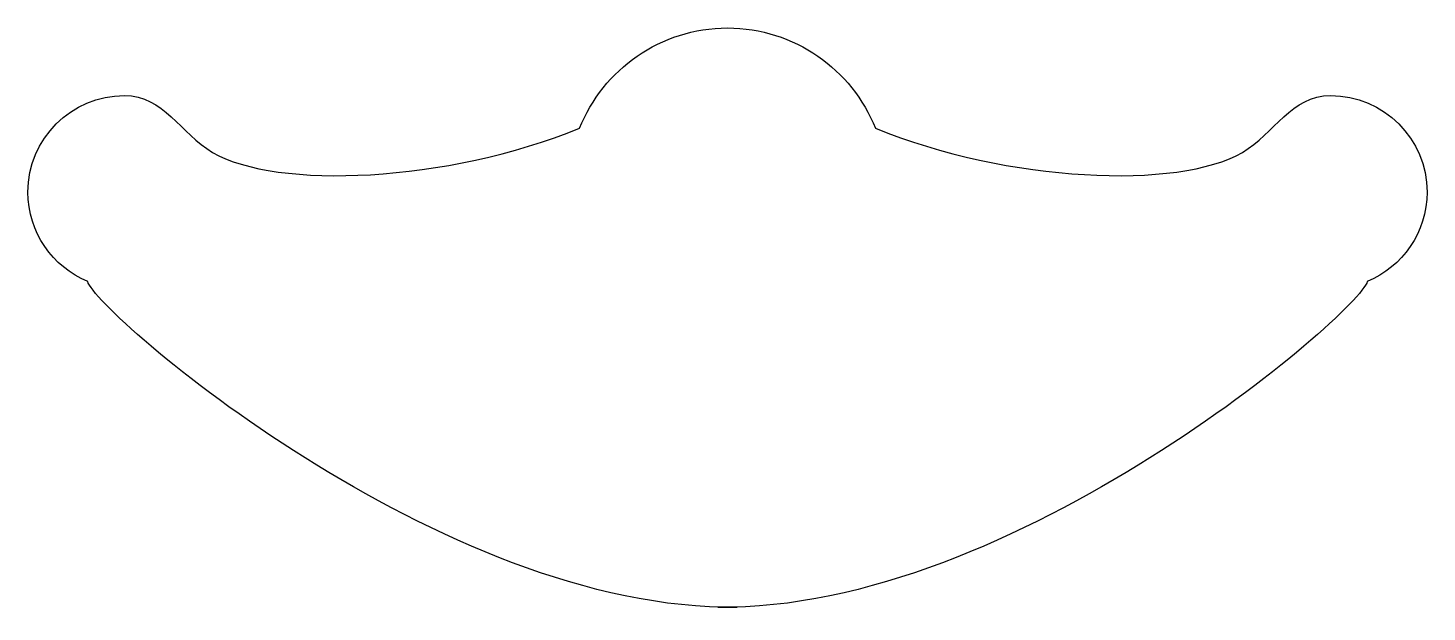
# Model space of a CAD drawing. Header units: centimetres. Extents: x -2.44 to 2.44, y -1.03 to 1.01.
import ezdxf

# ---------------------------------------------------------------- set-up
doc = ezdxf.new("R2010")
doc.units = ezdxf.units.CM
doc.header["$MEASUREMENT"] = 0
doc.layers.add('Camada 1', color=7, linetype='Continuous')

msp = doc.modelspace()

# ---------------------------------------------------------------- linework, layer by layer
at = {"layer": 'Camada 1'}
msp.add_open_spline([(-0.03373, -1.00933), (0.99246, -1.02613), (2.20388, 0.01696), (2.23124, 0.12634), (2.23124, 0.12634), (2.35356, 0.17674), (2.43952, 0.29718), (2.43952, 0.43752), (2.43952, 0.43752), (2.43952, 0.62334), (2.28887, 0.77415), (2.10302, 0.77415), (2.10302, 0.77415), (1.96652, 0.77415), (1.90673, 0.64091), (1.79616, 0.57608), (1.79616, 0.57608), (1.57346, 0.44535), (0.97574, 0.47128), (0.5156, 0.66035), (0.5156, 0.66035), (0.43386, 0.865), (0.23387, 1.00954), (0, 1.00954), (0, 1.00954), (-0.23384, 1.00954), (-0.43384, 0.865), (-0.51562, 0.66032), (-0.51562, 0.66032), (-0.97576, 0.47125), (-1.57348, 0.44532), (-1.79618, 0.57605), (-1.79618, 0.57605), (-1.90675, 0.64087), (-1.96652, 0.77412), (-2.10302, 0.77412), (-2.10302, 0.77412), (-2.28886, 0.77414), (-2.43951, 0.62333), (-2.43951, 0.43751), (-2.43951, 0.43751), (-2.43951, 0.29717), (-2.35355, 0.17676), (-2.23123, 0.12633), (-2.23123, 0.12633), (-2.20385, 0.01695), (-0.99245, -1.02614), (0.03374, -1.00934), (0.03374, -1.00934), (0.03374, -1.00934), (-0.03373, -1.00933), (-0.03373, -1.00933)], degree=3, knots=[0, 0, 0, 0, 0.0714286, 0.0714286, 0.0714286, 0.0714286, 0.1428571, 0.1428571, 0.1428571, 0.1428571, 0.2142857, 0.2142857, 0.2142857, 0.2142857, 0.2857143, 0.2857143, 0.2857143, 0.2857143, 0.3571429, 0.3571429, 0.3571429, 0.3571429, 0.4285714, 0.4285714, 0.4285714, 0.4285714, 0.5, 0.5, 0.5, 0.5, 0.5714286, 0.5714286, 0.5714286, 0.5714286, 0.6428571, 0.6428571, 0.6428571, 0.6428571, 0.7142857, 0.7142857, 0.7142857, 0.7142857, 0.7857143, 0.7857143, 0.7857143, 0.7857143, 0.8571429, 0.8571429, 0.8571429, 0.8571429, 1, 1, 1, 1], dxfattribs=at)

doc.saveas('drawing.dxf')
